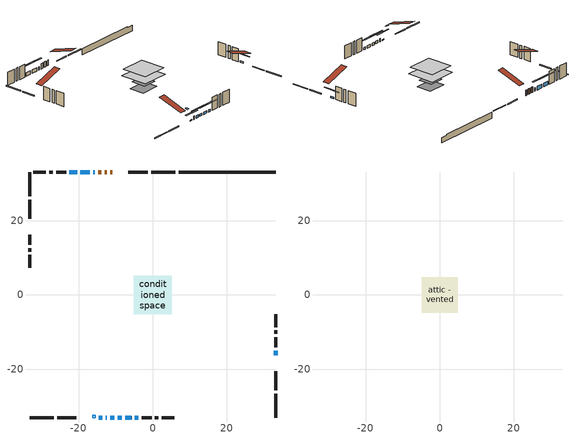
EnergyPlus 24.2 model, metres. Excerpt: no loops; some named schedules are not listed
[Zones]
conditioned space
 floor outside (Floor1 construction): -2.73,-2.73 -2.73,2.73 2.73,2.73 2.73,-2.73 z0.46
 floor adiabatic (AdiabaticFloorConstruction): -5.19,-5.19 -5.19,5.19 5.19,5.19 5.19,-5.19 z2.9
 floor foundation (Slab1 construction): -3.66,-2.89 -3.66,2.89 3.66,2.89 3.66,-2.89 z-1.83
 wall outside (RimJoist1 construction): 6.05,33.2 -0.45,33.2 / -33.2,-33.2 -26.69,-33.2 / -33.2,33.2 -33.2,26.69 / 33.2,-33.2 33.2,-26.69 z0.46:0.76
 wall outside (RimJoist2 construction): -1.38,33.2 -6.55,33.2 / -25.77,-33.2 -20.59,-33.2 / -33.2,25.77 -33.2,20.59 / 33.2,-25.77 33.2,-20.59 z0.46:0.76
 wall outside (AdiabaticWallConstruction 1): -10.89,33.2 -11.45,33.2 / -12.38,33.2 -13.01,33.2 / -13.93,33.2 -14.75,33.2 z0.46:2.49
 wall outside (AdiabaticWallConstruction): -15.67,33.2 -16.1,33.2 / -12.74,-33.2 -12.44,-33.2 z0.46:1.68; 33.2,-16.25 33.2,-15.03 z0.46:1.02; -14.53,-33.2 -13.67,-33.2 z0.46:0.87; -17.02,33.2 -19.52,33.2 / -20.44,33.2 -22.48,33.2 z0.46:1.78; -11.51,-33.2 -10.39,-33.2 z0.46:1.48; -9.46,-33.2 -8.39,-33.2 / -4.81,-33.2 -3.94,-33.2 z0.46:1.32; -7.47,-33.2 -5.74,-33.2 z0.46:1.27
 wall outside (Wall1 construction): -23.4,33.2 -26.09,33.2 / -3.02,-33.2 -0.33,-33.2 / -33.2,16.25 -33.2,13.56 / 33.2,-14.1 33.2,-11.42 z0.46:5.34
 wall outside (Wall2 construction): -27.02,33.2 -27.92,33.2 / 0.6,-33.2 1.51,-33.2 / -33.2,12.64 -33.2,11.73 / 33.2,-10.49 33.2,-9.58 z0.46:5.34
 wall outside (Wall3 construction): -28.85,33.2 -32.27,33.2 / 2.43,-33.2 5.85,-33.2 / -33.2,10.8 -33.2,7.39 / 33.2,-8.65 33.2,-5.24 z0.46:5.34
 wall foundation (FoundationWall1 construction): 6.98,33.2,-1.83 6.98,33.2,0.46 30.58,33.2,0.46 30.58,33.2,0.07 33.2,33.2,0.07 33.2,33.2,-1.83
 window (WindowConstruction 6): -15.67,33.2 -16.1,33.2 z0.46:1.68
 window (WindowConstruction 8): 33.2,-16.25 33.2,-15.03 z0.46:1.02
 window (WindowConstruction 9): -14.53,-33.2 -13.67,-33.2 z0.46:0.87
 window (WindowConstruction 7): -12.74,-33.2 -12.44,-33.2 z0.46:1.68
 window (WindowConstruction): -17.02,33.2 -19.52,33.2 z0.46:1.78
 window (WindowConstruction 1): -11.51,-33.2 -10.39,-33.2 z0.46:1.47
 window (WindowConstruction 2): -9.46,-33.2 -8.39,-33.2 z0.46:1.32
 window (WindowConstruction 3): -20.44,33.2 -22.47,33.2 z0.46:1.78
 window (WindowConstruction 4): -7.46,-33.2 -5.74,-33.2 z0.46:1.27
 window (WindowConstruction 5): -4.81,-33.2 -3.94,-33.2 z0.46:1.32
 door (Door): -10.89,33.2 -11.45,33.2 z0.46:2.49
 door (Door 1): -12.38,33.2 -13.01,33.2 z0.46:2.49
 door (Door 2): -13.93,33.2 -14.74,33.2 z0.46:2.49
 ceiling adiabatic (AdiabaticFloorConstruction): 5.19,-5.19 5.19,5.19 -5.19,5.19 -5.19,-5.19 z2.9
 roof outside (AdiabaticRoofConstruction): -15.46,-33.2,5.34 -15.46,-32.45,5.59 -16.25,-32.45,5.59 -16.25,-33.2,5.34
 skylight (SkylightConstruction): -15.46,-33.2,5.34 -15.46,-32.45,5.59 -16.25,-32.45,5.59 -16.25,-33.2,5.34
attic - vented
 floor to conditioned space (Floor2 construction Reversed): -4.83,-4.83 -4.83,4.83 4.83,4.83 4.83,-4.83 z5.34
 roof outside (Roof1 construction): -9.96,33.2,5.34 -9.96,23.78,8.48 -7.48,23.78,8.48 -7.48,33.2,5.34; -17.18,-33.2,5.34 -17.18,-23.78,8.48 -19.66,-23.78,8.48 -19.66,-33.2,5.34; -33.2,17.18,5.34 -23.78,17.18,8.48 -23.78,19.66,8.48 -33.2,19.66,5.34; 33.2,-17.18,5.34 23.78,-17.18,8.48 23.78,-19.66,8.48 33.2,-19.66,5.34
shading: 33.2,-12.39 33.2,-18.89 33.61,-18.89 33.61,-12.39 z3.66; -11.03,-33.2 -17.17,-33.2 -17.17,-33.61 -11.03,-33.61 z3.5; -22.15,33.2 -14.39,33.2 -14.39,33.61 -22.15,33.61 z4.42; -7.75,-33.2 -14.15,-33.2 -14.15,-33.61 -7.75,-33.61 z4.11; -5.75,-33.2 -12.1,-33.2 -12.1,-33.61 -5.75,-33.61 z3.96; -25.11,33.2 -17.8,33.2 -17.8,33.61 -25.11,33.61 z4.42; -3.1,-33.2 -10.1,-33.2 -10.1,-33.61 -3.1,-33.61 z3.91; -1.3,-33.2 -7.45,-33.2 -7.45,-33.61 -1.3,-33.61 z3.96
[Building]
Building 1: Terrain=Suburbs
[Site:Location]
London AP_ON: Latitude {deg}=43.03; Longitude {deg}=-81.15; Time Zone {hr}=-5; Elevation {m}=278; Keep Site Location Information=Yes
[Site:GroundTemperature:Shallow]
3.98693, 1.93205, 1.76749, 2.74264, 6.6573, 10.5537, 13.9317, 16.0716, 16.2534, 14.513, 11.2211, 7.44421
[Site:WaterMainsTemperature]
Calculation Method=Schedule; Temperature Schedule=mains temperature schedule
[Material] Roughness=Rough; Thermal Absorptance=0.9
Name | Thickness {m} | Conductivity {W/m-K} | Density {kg/m3} | Specific Heat {J/kg-K} | Solar Absorptance | Visible Absorptance
asphalt or fiberglass shingles | 0.00635 | 0.162714 | 1121.4 | 1465.45 | 0.4 | 0.4
asphalt or fiberglass shingles 1 | 0.00635 | 0.162714 | 1121.4 | 1465.45 | 0.7 | 0.7
ceiling loosefill ins | 0.254 | 0.0480833 | 16.02 | 1046.75 | 0.7 | 0.7
ceiling stud and cavity | 0.1397 | 0.274521 | 65.682 | 1177.47 | 0.7 | 0.7
concrete 4.0 in. | 0.1016 | 1.803125 | 2242.8 | 837.4 | 0.7 | 0.7
concrete 8.0 in. | 0.2032 | 1.803125 | 2242.8 | 837.4 | 0.7 | 0.7
door material | 0.04445 | 0.053851 | 512.64 | 1214.23 | 0.7 | 0.7
door material 1 | 0.04445 | 0.20624 | 512.64 | 1214.23 | 0.7 | 0.7
exterior vertical ins | 0.0457286 | 0.029427 | 32.04 | 1214.23 | 0.7 | 0.7
floor covering | 0.0127 | 0.0433444 | 54.468 | 1339.84 | 0.6 | 0.6
floor rigid ins | 0.103632 | 0.029427 | 32.04 | 1214.23 | 0.7 | 0.7
floor rigid ins 1; roof rigid ins; wall rigid ins | 0.512978 | 0.029427 | 32.04 | 1214.23 | 0.7 | 0.7
floor stud and cavity | 0.1397 | 0.0886258 | 92.3553 | 1139.71 | 0.7 | 0.7
floor stud and cavity 1 | 0.1397 | 1.75129 | 37.0049 | 1207.88 | 0.7 | 0.7
furniture material conditioned space 1 | 0.1524 | 0.115458 | 640.8 | 1214.23 | 0.6 | 0.6
gypsum board | 0.0127 | 0.160291 | 801 | 837.4 | 0.6 | 0.6
gypsum board 1 | 0.0127 | 0.160291 | 801 | 837.4 | 0.7 | 0.7
osb sheathing 0.5 in. | 0.0127 | 0.115458 | 512.64 | 1214.23 | 0.7 | 0.7
osb sheathing 0.75 in. | 0.01905 | 0.115458 | 512.64 | 1214.23 | 0.7 | 0.7
osb sheathing 2.0 in. | 0.0508 | 0.115458 | 512.64 | 1214.23 | 0.7 | 0.7
rim joist stud and cavity | 0.0508 | 0.0296634 | 125.044 | 1163.47 | 0.6 | 0.6
rim joist stud and cavity 1 | 0.0508 | 0.0386947 | 125.044 | 1163.47 | 0.6 | 0.6
roof stud and cavity | 0.18415 | 1.78685 | 37.0049 | 1207.88 | 0.6 | 0.6
wall stud and cavity | 0.1397 | 0.0827303 | 139.0536 | 1170.24 | 0.7 | 0.7
wall stud and cavity 1 | 0.1397 | 0.108534 | 139.0536 | 1170.24 | 0.7 | 0.7
wall stud and cavity 2 | 0.1397 | 0.0943382 | 139.0536 | 1170.24 | 0.7 | 0.7
wall stud and cavity 3 | 0.0889 | 0.380278 | 52.3479 | 1209.89 | 0.7 | 0.7
wall stud and cavity 4 | 0.0889 | 0.391764 | 83.0341 | 1211.67 | 0.7 | 0.7
wood siding | 0.0254 | 0.102417 | 544.68 | 1172.36 | 0.4 | 0.4
wood siding 1; wood siding 2; wood siding 3 | 0.0254 | 0.102417 | 544.68 | 1172.36 | 0.7 | 0.7
[WindowMaterial:SimpleGlazingSystem]
Name | U-Factor {W/m2-K} | Solar Heat Gain Coefficient
SkylightMaterial | 3.22606 | 0.6836
WindowMaterial | 2.79244 | 0.63
WindowMaterial 1 | 2.77995 | 0.54
WindowMaterial 2 | 2.77597 | 0.52
WindowMaterial 3 | 2.78222 | 0.56
WindowMaterial 4 | 2.78165 | 0.56
WindowMaterial 5 | 2.77143 | 0.4
WindowMaterial 6 | 2.728279 | 0.51
WindowMaterial 7 | 5.20275 | 0.65
WindowMaterial 8 | 4.78428 | 0.54
WindowMaterial 9 | 4.522527 | 0.49
[Construction]
AdiabaticFloorConstruction: floor stud and cavity 1, floor rigid ins 1, osb sheathing 0.75 in., floor covering
AdiabaticRoofConstruction: asphalt or fiberglass shingles 1, roof rigid ins, osb sheathing 0.75 in., roof stud and cavity
AdiabaticWallConstruction: wood siding 2, wall rigid ins, wall stud and cavity 3, gypsum board
AdiabaticWallConstruction 1: wood siding 3, wall rigid ins, wall stud and cavity 3, gypsum board
Door; Door 2: door material
Door 1: door material 1
Floor1 construction: floor stud and cavity, floor rigid ins, osb sheathing 0.75 in., floor covering
Floor2 construction Reversed: gypsum board, ceiling stud and cavity, ceiling loosefill ins
FoundationWall1 construction: concrete 8.0 in., gypsum board 1
furniture construction conditioned space 1: furniture material conditioned space 1
PartitionWallConstruction: gypsum board, wall stud and cavity 4, gypsum board
RimJoist1 construction: wood siding 1, osb sheathing 2.0 in., rim joist stud and cavity
RimJoist2 construction: wood siding 1, osb sheathing 2.0 in., rim joist stud and cavity 1
Roof1 construction: asphalt or fiberglass shingles
SkylightConstruction: SkylightMaterial
Slab1 construction: concrete 4.0 in.
Wall1 construction: wood siding, osb sheathing 0.5 in., wall stud and cavity, gypsum board
Wall2 construction: wood siding, osb sheathing 0.5 in., wall stud and cavity 1, gypsum board
Wall3 construction: wood siding, osb sheathing 0.5 in., wall stud and cavity 2, gypsum board
WindowConstruction: WindowMaterial
WindowConstruction 1: WindowMaterial 1
WindowConstruction 2: WindowMaterial 2
WindowConstruction 3: WindowMaterial 3
WindowConstruction 4: WindowMaterial 4
WindowConstruction 5: WindowMaterial 5
WindowConstruction 6: WindowMaterial 6
WindowConstruction 7: WindowMaterial 7
WindowConstruction 8: WindowMaterial 8
WindowConstruction 9: WindowMaterial 9
[Zone] Multiplier=1; Part of Total Floor Area=Yes
Name | Volume {m3}
attic - vented | 48.0791
conditioned space | 446.6
[Space]
Name | Zone | Volume {m3}
attic - vented 1 | attic - vented | 48.0791
conditioned space 1 | conditioned space | 446.6
[ZoneInfiltration:EffectiveLeakageArea]
infil attic - vented 1: Zone or Space=attic - vented 1; Schedule=Always On Discrete; Effective Air Leakage Area {cm2}=4077.36; Stack Coefficient=0.000218274; Wind Coefficient=9.98208e-06
[ZoneMixing]
whole house fan mix: Zone or Space=attic - vented; Schedule=Always On Continuous; Design Flow Rate Calculation Method=Flow/Zone; Design Flow Rate {m3/s}=0; Source Zone or Space=conditioned space
[SurfaceProperty:ExposedFoundationPerimeter]
Slab1: Exposed Perimeter Calculation Method=TotalExposedPerimeter; Total Exposed Perimeter {m}=26.214
[InternalMass] Zone or ZoneList=conditioned space; Space or SpaceList=conditioned space 1
Name | Construction | Surface Area {m2}
furniture mass conditioned space 1 | furniture construction conditioned space 1 | 72.0162
partition wall mass | PartitionWallConstruction | 180.04
[Lights]
interior lighting: Zone or ZoneList or Space or SpaceList=conditioned space 1; Schedule=interior lighting schedule; Design Level Calculation Method=LightingLevel; Lighting Level {W}=343.2; Return Air Fraction=0; Fraction Radiant=0.6; Fraction Visible=0.2; Fraction Replaceable=1
[People]
occupants: Zone or ZoneList or Space or SpaceList=conditioned space 1; Number of People Schedule=occupants schedule; Number of People Calculation Method=People; Number of People=3; Fraction Radiant=0.314171; Sensible Heat Fraction=0.56303; Activity Level Schedule=occupants activity schedule; Carbon Dioxide Generation Rate {m3/s-W}=0; Enable ASHRAE 55 Comfort Warnings=No; Mean Radiant Temperature Calculation Type=EnclosureAveraged
[ElectricEquipment] Zone or ZoneList or Space or SpaceList=conditioned space 1; Design Level Calculation Method=EquipmentLevel
Name | Schedule | Design Level {W} | Fraction Latent | Fraction Radiant | Fraction Lost
clothes dryer | clothes dryer schedule | 140.772 | 0.015 | 0.081 | 0.85
clothes washer | clothes washer schedule | 32.1985 | 0.03 | 0.162 | 0.7
cooking range | cooking range schedule | 215.147 | 0.08 | 0.432 | 0.2
dishwasher | dishwasher schedule | 66.8632 | 0.3 | 0.18 | 0.4
fridge | fridge schedule | 72.9452 | 0 | 0.6 | 0
mech vent bath fan 0 | mech vent bath fan 0 schedule | 50.2 | 0 | 0 | 1
mech vent bath fan 1 | mech vent bath fan 1 schedule | 50.2 | 0 | 0 | 1
mech vent bath fan 2 | mech vent bath fan 2 schedule | 50.2 | 0 | 0 | 1
mech vent house fan | mech vent house fan schedule | 0 | 0 | 0 | 1
mech vent house fan cfis | mech vent house fan cfis schedule | 0 | 0 | 0 | 0
mech vent range fan 0 | mech vent range fan 0 schedule | 57 | 0 | 0 | 1
misc plug loads | misc plug loads schedule | 494.7 | 0.045 | 0.513 | 0.1
whole house fan | Always On Discrete | 0 | 0 | 0 | 1
[OtherEquipment] Zone or ZoneList or Space or SpaceList=conditioned space 1; Design Level Calculation Method=EquipmentLevel
Name | Fuel Type | Schedule | Design Level {W} | Fraction Latent | Fraction Radiant | Fraction Lost
clothes dryer 1 | Electricity | clothes dryer schedule | 0 | 0.015 | 0.081 | 0.85
cooking range 1 | Electricity | cooking range schedule | 0 | 0.08 | 0.432 | 0.2
general water use latent | None | general water use schedule | 62.594 | 1 | 0 | 0
general water use sensible | None | general water use schedule | -61.6891 | 0 | 0.6 | 0
mech vent house fan latent load | None | Always On Discrete | 0 | 1 | 0 | 0
mech vent house fan sensible load | None | Always On Discrete | 0 | 0 | 0 | 0
water heater energy adjustment1 | NaturalGas | Always On Discrete | 0.01 | 0 | 0 | 1
[ZoneInfiltration:DesignFlowRate] Zone or ZoneList or Space or SpaceList=conditioned space 1; Schedule=Always On Discrete; Design Flow Rate Calculation Method=Flow/Zone; Design Flow Rate {m3/s}=0
infil flow; natural vent flow; whole house fan flow
[AvailabilityManager:Scheduled]
central ac and furnace airloop Availability Manager: Schedule=Always On Discrete
[Foundation:Kiva]
Foundation Kiva 1: Initial Indoor Air Temperature {C}=18; Wall Height Above Grade {m}=0.460004; Wall Depth Below Slab {m}=0.2032; Custom Block Material Name 1=exterior vertical ins; Custom Block Depth 1 {m}=2.28999; Custom Block X Position 1 {m}=0.2159; Custom Block Z Position 1 {m}=0
[Foundation:Kiva:Settings]
Soil Conductivity {W/m-K}=0.849921; Soil Density {kg/m3}=1842.3; Soil Specific Heat {J/kg-K}=418.7; Ground Solar Absorptivity=0.9; Ground Thermal Absorptivity=0.9; Ground Surface Roughness {m}=0.03; Far-Field Width {m}=40; Deep-Ground Boundary Condition=ZeroFlux; Deep-Ground Depth {m}=40; Minimum Cell Dimension {m}=0.2; Maximum Cell Growth Coefficient=3; Simulation Timestep=Timestep
[Exterior:Lights]
exterior lighting: Schedule=exterior lighting schedule; Design Level {W}=75.6
[EnergyManagementSystem:GlobalVariable]
central_ac_and_furnace_airloop_Fan_RTF
infil_program_Qfan
infil_program_Qinf
natural_vent_program_Qnv
natural_vent_program_Qwhf
[EnergyManagementSystem:Sensor]
Name | Output:Variable or Output:Meter Index Key | Output:Variable or Output:Meter
airflow_gain | infil flow | Infiltration Sensible Heat Gain Energy
airflow_gain_1 | natural vent flow | Infiltration Sensible Heat Gain Energy
airflow_gain_2 | whole house fan flow | Infiltration Sensible Heat Gain Energy
airflow_loss | infil flow | Infiltration Sensible Heat Loss Energy
airflow_loss_1 | natural vent flow | Infiltration Sensible Heat Loss Energy
airflow_loss_2 | whole house fan flow | Infiltration Sensible Heat Loss Energy
clg_load_cond |  | Cooling:EnergyTransfer:Zone:CONDITIONED SPACE
clg_sp_s; clg_sp_s_1 | cooling setpoint | Schedule Value
clothes_dryer_exhaust_0_sch_s | clothes dryer exhaust 0 schedule | Schedule Value
cool_season | cooling season schedule | Schedule Value
htg_load_cond |  | Heating:EnergyTransfer:Zone:CONDITIONED SPACE
htg_sp_s; htg_sp_s_1 | heating setpoint | Schedule Value
ig_ee_conv | clothes dryer | Electric Equipment Convective Heating Energy
ig_ee_conv_2 | cooking range | Electric Equipment Convective Heating Energy
ig_ee_conv_4 | fridge | Electric Equipment Convective Heating Energy
ig_ee_conv_5 | misc plug loads | Electric Equipment Convective Heating Energy
ig_ee_conv_6 | whole house fan | Electric Equipment Convective Heating Energy
ig_ee_rad | clothes dryer | Electric Equipment Radiant Heating Energy
ig_ee_rad_2 | cooking range | Electric Equipment Radiant Heating Energy
ig_ee_rad_4 | fridge | Electric Equipment Radiant Heating Energy
ig_ee_rad_5 | misc plug loads | Electric Equipment Radiant Heating Energy
ig_ee_rad_6 | whole house fan | Electric Equipment Radiant Heating Energy
ig_lgt_conv | interior lighting | Lights Convective Heating Energy
ig_lgt_rad | interior lighting | Lights Radiant Heating Energy
ig_lgt_vis | interior lighting | Lights Visible Radiation Heating Energy
ig_oe_conv | clothes dryer 1 | Other Equipment Convective Heating Energy
ig_oe_conv_1 | cooking range 1 | Other Equipment Convective Heating Energy
ig_oe_conv_2 | general water use latent | Other Equipment Convective Heating Energy
ig_oe_conv_3 | general water use sensible | Other Equipment Convective Heating Energy
ig_oe_conv_4 | water heater energy adjustment1 | Other Equipment Convective Heating Energy
ig_oe_rad | clothes dryer 1 | Other Equipment Radiant Heating Energy
ig_oe_rad_1 | cooking range 1 | Other Equipment Radiant Heating Energy
ig_oe_rad_2 | general water use latent | Other Equipment Radiant Heating Energy
ig_oe_rad_3 | general water use sensible | Other Equipment Radiant Heating Energy
ig_oe_rad_4 | water heater energy adjustment1 | Other Equipment Radiant Heating Energy
ig_ppl_conv | occupants | People Convective Heating Energy
ig_ppl_rad | occupants | People Radiant Heating Energy
im_conv | furniture mass conditioned space 1 | Surface Inside Face Convection Heat Gain Energy
im_conv_1 | partition wall mass | Surface Inside Face Convection Heat Gain Energy
im_ig | furniture mass conditioned space 1 | Surface Inside Face Internal Gains Radiation Heat Gain Energy
im_ig_1 | partition wall mass | Surface Inside Face Internal Gains Radiation Heat Gain Energy
im_lgt | furniture mass conditioned space 1 | Surface Inside Face Lights Radiation Heat Gain Energy
im_lgt_1 | partition wall mass | Surface Inside Face Lights Radiation Heat Gain Energy
im_sol | furniture mass conditioned space 1 | Surface Inside Face Solar Radiation Heat Gain Energy
im_sol_1 | partition wall mass | Surface Inside Face Solar Radiation Heat Gain Energy
im_surf | furniture mass conditioned space 1 | Surface Inside Face Net Surface Thermal Radiation Heat Gain Energy
im_surf_1 | partition wall mass | Surface Inside Face Net Surface Thermal Radiation Heat Gain Energy
mech_vent_bath_fan_0_sch_s | mech vent bath fan 0 schedule | Schedule Value
mech_vent_bath_fan_1_sch_s | mech vent bath fan 1 schedule | Schedule Value
mech_vent_bath_fan_2_sch_s | mech vent bath fan 2 schedule | Schedule Value
mech_vent_range_fan_0_sch_s | mech vent range fan 0 schedule | Schedule Value
mv_conv | mech vent bath fan 0 | Electric Equipment Convective Heating Energy
mv_conv_1 | mech vent bath fan 1 | Electric Equipment Convective Heating Energy
mv_conv_2 | mech vent bath fan 2 | Electric Equipment Convective Heating Energy
mv_conv_3 | mech vent house fan | Electric Equipment Convective Heating Energy
mv_conv_4 | mech vent house fan cfis | Electric Equipment Convective Heating Energy
mv_conv_5 | mech vent range fan 0 | Electric Equipment Convective Heating Energy
mv_conv_6 | mech vent house fan latent load | Other Equipment Convective Heating Energy
mv_conv_7 | mech vent house fan sensible load | Other Equipment Convective Heating Energy
mv_rad | mech vent bath fan 0 | Electric Equipment Radiant Heating Energy
mv_rad_1 | mech vent bath fan 1 | Electric Equipment Radiant Heating Energy
mv_rad_2 | mech vent bath fan 2 | Electric Equipment Radiant Heating Energy
mv_rad_3 | mech vent house fan | Electric Equipment Radiant Heating Energy
mv_rad_4 | mech vent house fan cfis | Electric Equipment Radiant Heating Energy
mv_rad_5 | mech vent range fan 0 | Electric Equipment Radiant Heating Energy
mv_rad_6 | mech vent house fan latent load | Other Equipment Radiant Heating Energy
mv_rad_7 | mech vent house fan sensible load | Other Equipment Radiant Heating Energy
natural_vent_s | natural vent schedule | Schedule Value
out_pb_s |  | Site Outdoor Air Barometric Pressure
out_wt_s |  | Site Outdoor Air Humidity Ratio
site_vw_s |  | Site Wind Speed
ss_back_out | Window1 | Surface Window Shortwave from Zone Back Out Window Heat Transfer Rate
ss_back_out_1 | Window10 | Surface Window Shortwave from Zone Back Out Window Heat Transfer Rate
ss_back_out_10 | Window9 | Surface Window Shortwave from Zone Back Out Window Heat Transfer Rate
ss_back_out_2 | Window11 | Surface Window Shortwave from Zone Back Out Window Heat Transfer Rate
ss_back_out_3 | Window12 | Surface Window Shortwave from Zone Back Out Window Heat Transfer Rate
ss_back_out_4 | Window2 | Surface Window Shortwave from Zone Back Out Window Heat Transfer Rate
ss_back_out_5 | Window3 | Surface Window Shortwave from Zone Back Out Window Heat Transfer Rate
ss_back_out_6 | Window4 | Surface Window Shortwave from Zone Back Out Window Heat Transfer Rate
ss_back_out_7 | Window5 | Surface Window Shortwave from Zone Back Out Window Heat Transfer Rate
ss_back_out_8 | Window6 | Surface Window Shortwave from Zone Back Out Window Heat Transfer Rate
ss_back_out_9 | Window8 | Surface Window Shortwave from Zone Back Out Window Heat Transfer Rate
ss_conv | Door1 | Surface Inside Face Convection Heat Gain Energy
ss_conv_1 | Door2 | Surface Inside Face Convection Heat Gain Energy
ss_conv_10 | Window5 | Surface Inside Face Convection Heat Gain Energy
ss_conv_11 | Window6 | Surface Inside Face Convection Heat Gain Energy
ss_conv_12 | Window8 | Surface Inside Face Convection Heat Gain Energy
ss_conv_13 | Window9 | Surface Inside Face Convection Heat Gain Energy
ss_conv_2 | Door3 | Surface Inside Face Convection Heat Gain Energy
ss_conv_3 | Window1 | Surface Inside Face Convection Heat Gain Energy
ss_conv_4 | Window10 | Surface Inside Face Convection Heat Gain Energy
ss_conv_5 | Window11 | Surface Inside Face Convection Heat Gain Energy
ss_conv_6 | Window12 | Surface Inside Face Convection Heat Gain Energy
ss_conv_7 | Window2 | Surface Inside Face Convection Heat Gain Energy
ss_conv_8 | Window3 | Surface Inside Face Convection Heat Gain Energy
ss_conv_9 | Window4 | Surface Inside Face Convection Heat Gain Energy
ss_ig | Door1 | Surface Inside Face Internal Gains Radiation Heat Gain Energy
ss_ig_1 | Door2 | Surface Inside Face Internal Gains Radiation Heat Gain Energy
ss_ig_10 | Window5 | Surface Inside Face Internal Gains Radiation Heat Gain Energy
ss_ig_11 | Window6 | Surface Inside Face Internal Gains Radiation Heat Gain Energy
ss_ig_12 | Window8 | Surface Inside Face Internal Gains Radiation Heat Gain Energy
ss_ig_13 | Window9 | Surface Inside Face Internal Gains Radiation Heat Gain Energy
ss_ig_2 | Door3 | Surface Inside Face Internal Gains Radiation Heat Gain Energy
ss_ig_3 | Window1 | Surface Inside Face Internal Gains Radiation Heat Gain Energy
ss_ig_4 | Window10 | Surface Inside Face Internal Gains Radiation Heat Gain Energy
ss_ig_5 | Window11 | Surface Inside Face Internal Gains Radiation Heat Gain Energy
ss_ig_6 | Window12 | Surface Inside Face Internal Gains Radiation Heat Gain Energy
ss_ig_7 | Window2 | Surface Inside Face Internal Gains Radiation Heat Gain Energy
ss_ig_8 | Window3 | Surface Inside Face Internal Gains Radiation Heat Gain Energy
ss_ig_9 | Window4 | Surface Inside Face Internal Gains Radiation Heat Gain Energy
ss_lgt | Door1 | Surface Inside Face Lights Radiation Heat Gain Energy
ss_lgt_1 | Door2 | Surface Inside Face Lights Radiation Heat Gain Energy
ss_lgt_2 | Door3 | Surface Inside Face Lights Radiation Heat Gain Energy
ss_sol | Door1 | Surface Inside Face Solar Radiation Heat Gain Energy
ss_sol_1 | Door2 | Surface Inside Face Solar Radiation Heat Gain Energy
ss_sol_2 | Door3 | Surface Inside Face Solar Radiation Heat Gain Energy
ss_surf | Door1 | Surface Inside Face Net Surface Thermal Radiation Heat Gain Energy
ss_surf_1 | Door2 | Surface Inside Face Net Surface Thermal Radiation Heat Gain Energy
ss_surf_10 | Window5 | Surface Inside Face Net Surface Thermal Radiation Heat Gain Energy
ss_surf_11 | Window6 | Surface Inside Face Net Surface Thermal Radiation Heat Gain Energy
ss_surf_12 | Window8 | Surface Inside Face Net Surface Thermal Radiation Heat Gain Energy
ss_surf_13 | Window9 | Surface Inside Face Net Surface Thermal Radiation Heat Gain Energy
ss_surf_2 | Door3 | Surface Inside Face Net Surface Thermal Radiation Heat Gain Energy
ss_surf_3 | Window1 | Surface Inside Face Net Surface Thermal Radiation Heat Gain Energy
ss_surf_4 | Window10 | Surface Inside Face Net Surface Thermal Radiation Heat Gain Energy
ss_surf_5 | Window11 | Surface Inside Face Net Surface Thermal Radiation Heat Gain Energy
ss_surf_6 | Window12 | Surface Inside Face Net Surface Thermal Radiation Heat Gain Energy
ss_surf_7 | Window2 | Surface Inside Face Net Surface Thermal Radiation Heat Gain Energy
ss_surf_8 | Window3 | Surface Inside Face Net Surface Thermal Radiation Heat Gain Energy
ss_surf_9 | Window4 | Surface Inside Face Net Surface Thermal Radiation Heat Gain Energy
ss_trans_in | Window1 | Surface Window Transmitted Solar Radiation Rate
ss_trans_in_1 | Window10 | Surface Window Transmitted Solar Radiation Rate
ss_trans_in_10 | Window9 | Surface Window Transmitted Solar Radiation Rate
ss_trans_in_2 | Window11 | Surface Window Transmitted Solar Radiation Rate
ss_trans_in_3 | Window12 | Surface Window Transmitted Solar Radiation Rate
ss_trans_in_4 | Window2 | Surface Window Transmitted Solar Radiation Rate
ss_trans_in_5 | Window3 | Surface Window Transmitted Solar Radiation Rate
ss_trans_in_6 | Window4 | Surface Window Transmitted Solar Radiation Rate
ss_trans_in_7 | Window5 | Surface Window Transmitted Solar Radiation Rate
ss_trans_in_8 | Window6 | Surface Window Transmitted Solar Radiation Rate
ss_trans_in_9 | Window8 | Surface Window Transmitted Solar Radiation Rate
ss_trans_out | Window1 | Surface Inside Face Initial Transmitted Diffuse Transmitted Out Window Solar Radiation Rate
ss_trans_out_1 | Window10 | Surface Inside Face Initial Transmitted Diffuse Transmitted Out Window Solar Radiation Rate
ss_trans_out_10 | Window9 | Surface Inside Face Initial Transmitted Diffuse Transmitted Out Window Solar Radiation Rate
